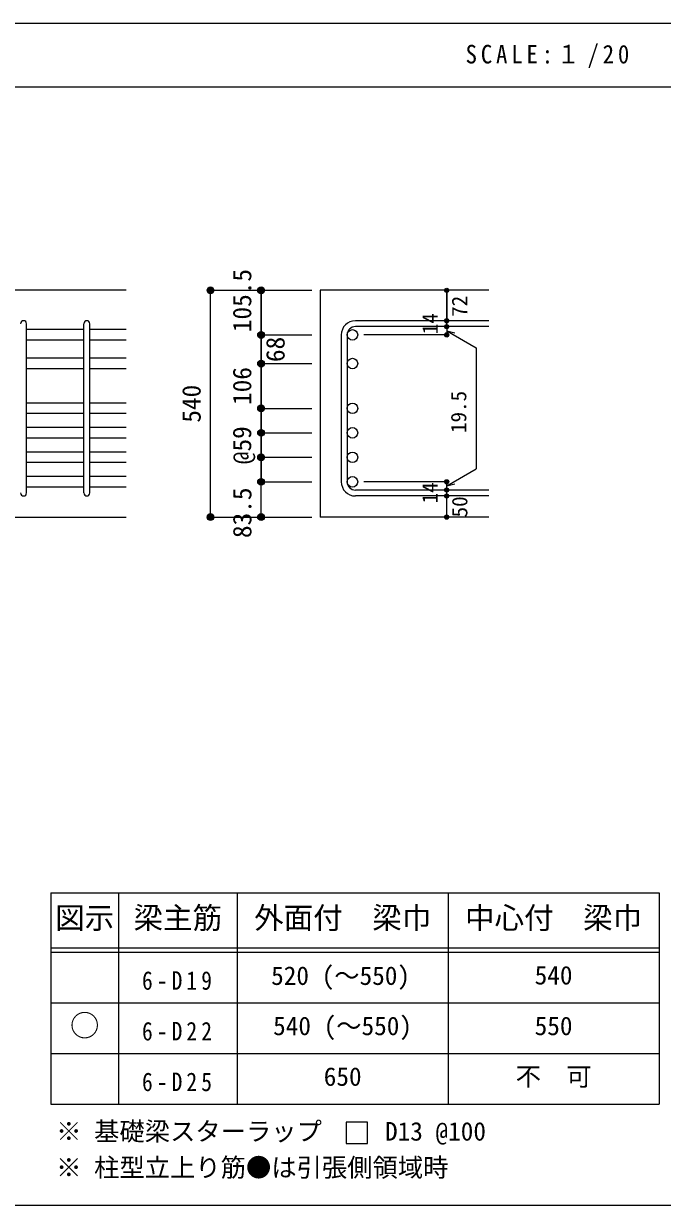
# Model space of a CAD drawing. Units: millimetres at full size, sheet at 1:20. Extents: x -3982 to 3969, y -2797 to 2801.
# Drawn here: x 900 to 2415, y -2797 to 2 of the extents above; entities that cross this region are included whole.
import ezdxf
from ezdxf.enums import TextEntityAlignment as Align

# ---------------------------------------------------------------- set-up
doc = ezdxf.new("R2010")
doc.units = ezdxf.units.MM
doc.header["$LTSCALE"] = 20
doc.header["$PDMODE"] = 32
doc.header["$PDSIZE"] = 10
for name, color, linetype in [('6-1_躯体線', 2, 'Continuous'), ('6-5_梁主筋', 7, 'Continuous'), ('6-6_S.T.P.', 7, 'Continuous'), ('6-7_文字', 7, 'Continuous'), ('6-D_寸法', 4, 'Continuous'), ('6-E_枠', 7, 'Continuous'), ('F-0_枠', 6, 'Continuous')]:
    doc.layers.add(name, color=color, linetype=linetype)
doc.styles.add('ＭＳ ゴシック', font='')
doc.styles.get('ＭＳ ゴシック').set_extended_font_data('MS Gothic')

msp = doc.modelspace()

# ---------------------------------------------------------------- linework, layer by layer
at = {"layer": '6-1_躯体線'}
for p, q in [((1143.29, -629.67), (-6.71, -629.67)), ((2003.29, -629.67), (1603.29, -629.67)), ((1603.29, -629.67), (1603.29, -1166.67)), ((743.29, -1166.67), (1143.29, -1166.67)), ((2003.29, -1166.67), (1603.29, -1166.67))]:
    msp.add_line(p, q, dxfattribs=at)
at = {"layer": '6-5_梁主筋'}
for p, q in [((1043.29, -722.72), (907.29, -722.72)), ((1143.29, -722.72), (1057.29, -722.72)), ((1043.29, -747.72), (907.29, -747.72)), ((1143.29, -747.72), (1057.29, -747.72)), ((1043.29, -790.67), (907.29, -790.67)), ((1143.29, -790.67), (1057.29, -790.67)), ((1043.29, -815.67), (907.29, -815.67)), ((1143.29, -815.67), (1057.29, -815.67)), ((1043.29, -896.67), (907.29, -896.67)), ((1043.29, -921.67), (907.29, -921.67)), ((1143.29, -896.67), (1057.29, -896.67)), ((1143.29, -921.67), (1057.29, -921.67)), ((1043.29, -954.67), (907.29, -954.67)), ((1143.29, -954.67), (1057.29, -954.67)), ((1043.29, -979.67), (907.29, -979.67)), ((1143.29, -979.67), (1057.29, -979.67)), ((1043.29, -1012.67), (907.29, -1012.67)), ((1143.29, -1012.67), (1057.29, -1012.67)), ((1043.29, -1037.67), (907.29, -1037.67)), ((1143.29, -1037.67), (1057.29, -1037.67)), ((1043.29, -1070.67), (907.29, -1070.67)), ((1143.29, -1070.67), (1057.29, -1070.67)), ((1043.29, -1095.67), (907.29, -1095.67)), ((1143.29, -1095.67), (1057.29, -1095.67))]:
    msp.add_line(p, q, dxfattribs=at)
at = {"layer": '6-5_梁主筋', "color": 3}
for centre in [(1679.79, -735.22), (1679.79, -803.17), (1679.79, -909.17), (1679.79, -967.17), (1679.79, -1025.17), (1679.79, -1083.17)]:
    msp.add_circle(centre, 12.5, dxfattribs=at)
at = {"layer": '6-6_S.T.P.'}
for p, q in [((907.29, -1109.67), (907.29, -708.72)), ((1043.29, -1109.67), (1043.29, -708.72)), ((1057.29, -1109.67), (1057.29, -708.72)), ((2003.29, -701.72), (1686.79, -701.72)), ((2003.29, -715.72), (1686.79, -715.72)), ((1653.29, -735.22), (1653.29, -1083.17)), ((1667.29, -735.22), (1667.29, -1083.17)), ((2003.29, -1102.67), (1686.79, -1102.67)), ((2003.29, -1116.67), (1686.79, -1116.67))]:
    msp.add_line(p, q, dxfattribs=at)
for centre, radius, start, end in [((900.29, -708.72), 7, 0, 180), ((1050.29, -708.72), 7, 0, 180), ((1686.79, -735.22), 33.5, 90, 180), ((1686.79, -735.22), 19.5, 90, 180), ((1686.79, -1083.17), 33.5, 180, 270), ((1686.79, -1083.17), 19.5, 180, 270), ((900.29, -1109.67), 7, 180, 0), ((1050.29, -1109.67), 7, 180, 0)]:
    msp.add_arc(centre, radius, start, end, dxfattribs=at)
at = {"layer": '6-7_文字'}
msp.add_lwpolyline([(1665.39, -2650.09), (1715.39, -2650.09), (1715.39, -2600.09), (1665.39, -2600.09)], close=True, dxfattribs=at)
at = {"layer": '6-D_寸法'}
for p, q in [((1343.29, -629.67), (1463.29, -629.67)), ((1343.29, -629.67), (1463.29, -629.67)), ((1343.29, -629.67), (1463.29, -629.67)), ((1343.29, -1166.67), (1343.29, -629.67)), ((1463.29, -629.67), (1583.29, -629.67)), ((1463.29, -629.67), (1463.29, -735.22)), ((1463.29, -735.22), (1463.29, -629.67)), ((1903.29, -701.72), (1903.29, -629.67)), ((1903.29, -629.67), (1903.29, -701.72)), ((1903.29, -715.72), (1903.29, -701.72)), ((1903.29, -715.72), (1903.29, -735.22)), ((1903.29, -725.47), (1973.35, -765.92)), ((1903.29, -725.47), (1922.61, -730.65)), ((1463.29, -735.22), (1583.29, -735.22)), ((1463.29, -735.22), (1583.29, -735.22)), ((1463.29, -735.22), (1463.29, -803.17)), ((1903.29, -735.22), (1707.2, -735.22)), ((1973.35, -765.92), (1973.35, -1052.47)), ((1463.29, -803.17), (1583.29, -803.17)), ((1463.29, -909.17), (1463.29, -803.17)), ((1463.29, -1166.67), (1463.29, -859.67)), ((1463.29, -909.17), (1583.29, -909.17)), ((1463.29, -967.17), (1583.29, -967.17)), ((1463.29, -1025.17), (1583.29, -1025.17)), ((1903.29, -1092.92), (1973.35, -1052.47)), ((1463.29, -1083.17), (1583.29, -1083.17)), ((1463.29, -1083.17), (1583.29, -1083.17)), ((1463.29, -1083.17), (1583.29, -1083.17)), ((1903.29, -1083.17), (1707.2, -1083.17)), ((1903.29, -1102.67), (1903.29, -1083.17)), ((1903.29, -1092.92), (1922.61, -1087.75)), ((1903.29, -1116.67), (1903.29, -1102.67)), ((1903.29, -1166.67), (1903.29, -1116.67)), ((1343.29, -1166.67), (1463.29, -1166.67)), ((1463.29, -1166.67), (1583.29, -1166.67))]:
    msp.add_line(p, q, dxfattribs=at)
for points in [[(1463.29, -859.67), (1463.29, -735.22), (1463.29, -859.67)], [(1463.29, -803.17), (1463.29, -1083.17), (1463.29, -909.17)]]:
    msp.add_lwpolyline(points, dxfattribs=at)
for centre, radius in [((1343.29, -629.67), 8), ((1343.29, -629.67), 7.2), ((1343.29, -629.67), 6.4), ((1343.29, -629.67), 5.6), ((1343.29, -629.67), 4.8), ((1343.29, -629.67), 4), ((1343.29, -629.67), 3.2), ((1343.29, -629.67), 2.4), ((1343.29, -629.67), 1.6), ((1343.29, -629.67), 0.8), ((1463.29, -629.67), 8), ((1463.29, -629.67), 7.2), ((1463.29, -629.67), 6.4), ((1463.29, -629.67), 5.6), ((1463.29, -629.67), 4.8), ((1463.29, -629.67), 4), ((1463.29, -629.67), 3.2), ((1463.29, -629.67), 2.4), ((1463.29, -629.67), 1.6), ((1463.29, -629.67), 0.8), ((1903.29, -629.67), 4), ((1903.29, -629.67), 3.6), ((1903.29, -629.67), 3.2), ((1903.29, -629.67), 2.8), ((1903.29, -629.67), 2.4), ((1903.29, -629.67), 2), ((1903.29, -629.67), 1.6), ((1903.29, -629.67), 1.2), ((1903.29, -629.67), 0.8), ((1903.29, -629.67), 0.4), ((1903.29, -701.72), 4), ((1903.29, -701.72), 3.6), ((1903.29, -701.72), 3.2), ((1903.29, -701.72), 2.8), ((1903.29, -701.72), 2.4), ((1463.29, -735.22), 8), ((1903.29, -715.72), 4), ((1903.29, -715.72), 3.6), ((1903.29, -715.72), 3.2), ((1903.29, -715.72), 2.8), ((1903.29, -715.72), 2.4), ((1903.29, -701.72), 2), ((1903.29, -715.72), 2), ((1903.29, -701.72), 1.6), ((1903.29, -715.72), 1.6), ((1903.29, -701.72), 1.2), ((1903.29, -715.72), 1.2), ((1903.29, -701.72), 0.8), ((1903.29, -715.72), 0.8), ((1903.29, -701.72), 0.4), ((1903.29, -715.72), 0.4), ((1463.29, -735.22), 7.2), ((1463.29, -735.22), 6.4), ((1463.29, -735.22), 5.6), ((1463.29, -735.22), 4.8), ((1463.29, -735.22), 4), ((1463.29, -735.22), 3.2), ((1463.29, -735.22), 2.4), ((1463.29, -735.22), 1.6), ((1463.29, -735.22), 0.8), ((1903.29, -735.22), 4), ((1903.29, -735.22), 3.6), ((1903.29, -735.22), 3.2), ((1903.29, -735.22), 2.8), ((1903.29, -735.22), 2.4), ((1903.29, -735.22), 2), ((1903.29, -735.22), 1.6), ((1903.29, -735.22), 1.2), ((1903.29, -735.22), 0.8), ((1903.29, -735.22), 0.4), ((1463.29, -803.17), 8), ((1463.29, -803.17), 7.2), ((1463.29, -803.17), 6.4), ((1463.29, -803.17), 5.6), ((1463.29, -803.17), 4.8), ((1463.29, -803.17), 4), ((1463.29, -803.17), 3.2), ((1463.29, -803.17), 2.4), ((1463.29, -803.17), 1.6), ((1463.29, -803.17), 0.8), ((1463.29, -909.17), 8), ((1463.29, -909.17), 7.2), ((1463.29, -909.17), 6.4), ((1463.29, -909.17), 5.6), ((1463.29, -909.17), 4.8), ((1463.29, -909.17), 4), ((1463.29, -909.17), 3.2), ((1463.29, -909.17), 2.4), ((1463.29, -909.17), 1.6), ((1463.29, -909.17), 0.8), ((1463.29, -967.17), 8), ((1463.29, -967.17), 7.2), ((1463.29, -967.17), 6.4), ((1463.29, -967.17), 5.6), ((1463.29, -967.17), 4.8), ((1463.29, -967.17), 4), ((1463.29, -967.17), 3.2), ((1463.29, -967.17), 2.4), ((1463.29, -967.17), 1.6), ((1463.29, -967.17), 0.8), ((1463.29, -1025.17), 8), ((1463.29, -1025.17), 7.2), ((1463.29, -1025.17), 6.4), ((1463.29, -1025.17), 5.6), ((1463.29, -1025.17), 4.8), ((1463.29, -1025.17), 4), ((1463.29, -1025.17), 3.2), ((1463.29, -1025.17), 2.4), ((1463.29, -1025.17), 1.6), ((1463.29, -1025.17), 0.8), ((1463.29, -1083.17), 8), ((1463.29, -1083.17), 7.2), ((1463.29, -1083.17), 6.4), ((1463.29, -1083.17), 5.6), ((1463.29, -1083.17), 4.8), ((1463.29, -1083.17), 4), ((1463.29, -1083.17), 3.2), ((1463.29, -1083.17), 2.4), ((1463.29, -1083.17), 1.6), ((1463.29, -1083.17), 0.8), ((1903.29, -1083.17), 4), ((1903.29, -1083.17), 3.6), ((1903.29, -1083.17), 3.2), ((1903.29, -1083.17), 2.8), ((1903.29, -1083.17), 2.4), ((1903.29, -1083.17), 2), ((1903.29, -1083.17), 1.6), ((1903.29, -1083.17), 1.2), ((1903.29, -1083.17), 0.8), ((1903.29, -1083.17), 0.4), ((1903.29, -1102.67), 4), ((1903.29, -1116.67), 4), ((1903.29, -1102.67), 3.6), ((1903.29, -1116.67), 3.6), ((1903.29, -1102.67), 3.2), ((1903.29, -1116.67), 3.2), ((1903.29, -1102.67), 2.8), ((1903.29, -1116.67), 2.8), ((1903.29, -1102.67), 2.4), ((1903.29, -1116.67), 2.4), ((1903.29, -1102.67), 2), ((1903.29, -1116.67), 2), ((1903.29, -1102.67), 1.6), ((1903.29, -1116.67), 1.6), ((1903.29, -1102.67), 1.2), ((1903.29, -1116.67), 1.2), ((1903.29, -1102.67), 0.8), ((1903.29, -1116.67), 0.8), ((1903.29, -1102.67), 0.4), ((1903.29, -1116.67), 0.4), ((1343.29, -1166.67), 8), ((1343.29, -1166.67), 7.2), ((1343.29, -1166.67), 6.4), ((1343.29, -1166.67), 5.6), ((1343.29, -1166.67), 4.8), ((1343.29, -1166.67), 4), ((1343.29, -1166.67), 3.2), ((1343.29, -1166.67), 2.4), ((1343.29, -1166.67), 1.6), ((1343.29, -1166.67), 0.8), ((1463.29, -1166.67), 8), ((1463.29, -1166.67), 7.2), ((1463.29, -1166.67), 6.4), ((1463.29, -1166.67), 5.6), ((1463.29, -1166.67), 4.8), ((1463.29, -1166.67), 4), ((1463.29, -1166.67), 3.2), ((1463.29, -1166.67), 2.4), ((1463.29, -1166.67), 1.6), ((1463.29, -1166.67), 0.8), ((1903.29, -1166.67), 4), ((1903.29, -1166.67), 3.6), ((1903.29, -1166.67), 3.2), ((1903.29, -1166.67), 2.8), ((1903.29, -1166.67), 2.4), ((1903.29, -1166.67), 2), ((1903.29, -1166.67), 1.6), ((1903.29, -1166.67), 1.2), ((1903.29, -1166.67), 0.8), ((1903.29, -1166.67), 0.4)]:
    msp.add_circle(centre, radius, dxfattribs=at)
at = {"layer": '6-D_寸法', "color": 7}
for p in [(1343.29, -629.67), (1463.29, -629.67), (1903.29, -629.67), (1903.29, -701.72), (1903.29, -715.72), (1463.29, -735.22), (1903.29, -735.22), (1463.29, -803.17), (1463.29, -909.17), (1463.29, -967.17), (1463.29, -1025.17), (1463.29, -1083.17), (1903.29, -1083.17), (1903.29, -1083.17), (1903.29, -1102.67), (1903.29, -1116.67), (1343.29, -1166.67), (1463.29, -1166.67), (1903.29, -1166.67)]:
    msp.add_point(p, dxfattribs=at)
at = {"layer": '6-E_枠', "color": 3}
for p, q in [((965.14, -2056.95), (965.14, -2556.95)), ((965.14, -2056.95), (2406.83, -2056.95)), ((2406.83, -2056.95), (2406.83, -2556.95)), ((965.14, -2556.95), (2406.83, -2556.95))]:
    msp.add_line(p, q, dxfattribs=at)
at = {"layer": '6-E_枠'}
for p, q in [((1125.14, -2056.95), (1125.14, -2556.95)), ((1406.83, -2056.95), (1406.83, -2556.95)), ((1906.83, -2056.95), (1906.83, -2556.95)), ((965.14, -2186.95), (2406.83, -2186.95)), ((965.14, -2196.95), (2406.83, -2196.95)), ((965.14, -2316.95), (2406.83, -2316.95)), ((965.14, -2436.95), (2406.83, -2436.95))]:
    msp.add_line(p, q, dxfattribs=at)
at = {"layer": 'F-0_枠', "color": 2}
for p, q in [((2482.4, 1.97), (-3981.92, 1.97)), ((-3981.92, -148.03), (2482.4, -148.03))]:
    msp.add_line(p, q, dxfattribs=at)
at = {"layer": 'F-0_枠'}
msp.add_line((3969.4, -2796.83), (-3981.92, -2796.83), dxfattribs=at)

# ---------------------------------------------------------------- texts
at = {"layer": '6-7_文字', "color": 2, "style": 'ＭＳ ゴシック'}
for s, p in [('図示', (975.14, -2156.95)), ('梁主筋', (1160.98, -2156.95)), ('外面付\u3000梁巾', (1446.83, -2156.95)), ('中心付\u3000梁巾', (1946.83, -2156.95)), ('○', (1010.14, -2411.95))]:
    msp.add_text(s, height=51.32, dxfattribs=at).set_placement(p, align=Align.BOTTOM_LEFT)
at = {"layer": '6-7_文字', "style": 'ＭＳ ゴシック'}
for s, p in [('520 (～550)', (1487.14, -2287.95)), ('540', (2111.83, -2286.95)), ('540 (～550)', (1491.83, -2406.95)), ('550', (2111.83, -2406.95)), ('650', (1611.83, -2526.95)), ('不\u3000可', (2066.83, -2526.95)), ('※ 基礎梁スターラップ     D13 @100', (977.51, -2656.67)), ('※ 柱型立上り筋●は引張側領域時', (977.51, -2742.34))]:
    msp.add_text(s, height=43.99, dxfattribs=at).set_placement(p, align=Align.BOTTOM_LEFT)
at = {"layer": '6-7_文字', "color": 2, "insert": (1948.17, -103.03), "char_height": 43.99, "attachment_point": 7, "style": 'ＭＳ ゴシック'}
msp.add_mtext('\\T1.34;\\W0.9;SCALE:１/20', dxfattribs=at)
at = {"layer": '6-7_文字', "char_height": 43.99, "attachment_point": 7, "style": 'ＭＳ ゴシック'}
for s, insert in [('\\T1.38;\\W0.85;6-D19', (1180.98, -2286.95)), ('\\T1.38;\\W0.85;6-D22', (1180.98, -2406.95)), ('\\T1.38;\\W0.85;6-D25', (1180.98, -2526.95))]:
    msp.add_mtext(s, dxfattribs=dict(at, insert=insert))
at = {"layer": '6-D_寸法', "style": 'ＭＳ ゴシック'}
for s, height, p in [('105.5', 43.99, (1453.29, -728.73)), ('72', 36.66, (1962.98, -692.52)), ('14', 36.66, (1893.29, -733.65)), ('68', 43.99, (1532.27, -799.54)), ('106', 43.99, (1453.29, -901.17)), ('540', 43.99, (1333.29, -943.17)), ('19.5', 36.66, (1960.82, -967.54)), ('@59', 43.99, (1453.07, -1041.35)), ('14', 36.66, (1892.63, -1134.34)), ('83.5', 43.99, (1453.55, -1216.35)), ('50', 36.66, (1963.36, -1167.47))]:
    msp.add_text(s, height=height, rotation=90, dxfattribs=at).set_placement(p, align=Align.BOTTOM_LEFT)

doc.saveas('drawing.dxf')
